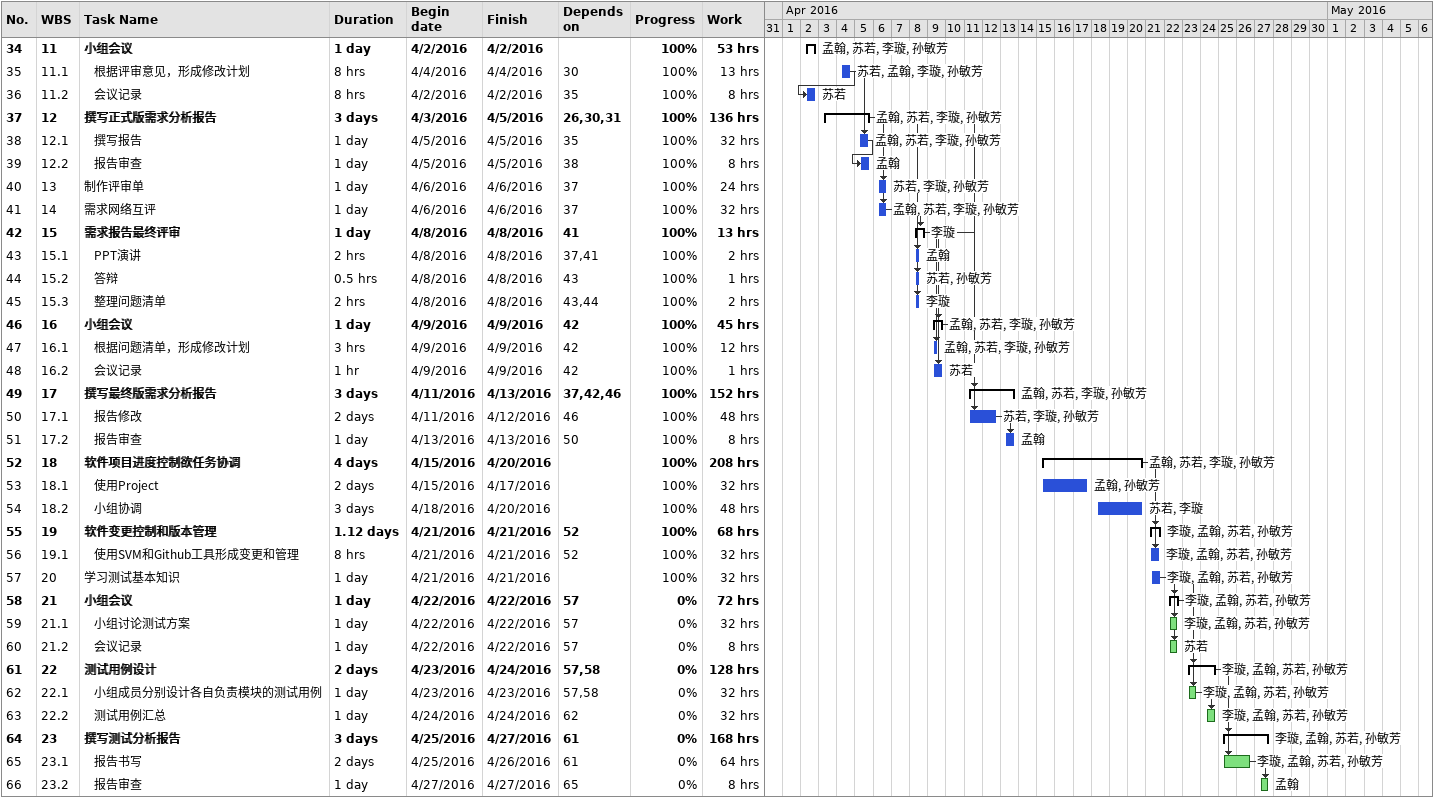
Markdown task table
| ID | WBS | Task | Duration | Start | Finish | Predecessors | Resources | % complete | Work (h) |
|---|---|---|---|---|---|---|---|---|---|
| 34 | 11 | **小组会议** | 1d | 2016-04-02 | 2016-04-02 |  | 孟翰, 苏若, 李璇, 孙敏芳 | 100 | 53 |
| 35 | 11.1 | 根据评审意见，形成修改计划 | 8h | 2016-04-04 | 2016-04-04 | 30 | 苏若, 孟翰, 李璇, 孙敏芳 | 100 | 13 |
| 36 | 11.2 | 会议记录 | 8h | 2016-04-02 | 2016-04-02 | 35 | 苏若 | 100 | 8 |
| 37 | 12 | **撰写正式版需求分析报告** | 3d | 2016-04-03 | 2016-04-05 | 26, 30, 31 | 孟翰, 苏若, 李璇, 孙敏芳 | 100 | 136 |
| 38 | 12.1 | 撰写报告 | 1d | 2016-04-05 | 2016-04-05 | 35 | 孟翰, 苏若, 李璇, 孙敏芳 | 100 | 32 |
| 39 | 12.2 | 报告审查 | 1d | 2016-04-05 | 2016-04-05 | 38 | 孟翰 | 100 | 8 |
| 40 | 13 | 制作评审单 | 1d | 2016-04-06 | 2016-04-06 | 37 | 苏若, 李璇, 孙敏芳 | 100 | 24 |
| 41 | 14 | 需求网络互评 | 1d | 2016-04-06 | 2016-04-06 | 37 | 孟翰, 苏若, 李璇, 孙敏芳 | 100 | 32 |
| 42 | 15 | **需求报告最终评审** | 1d | 2016-04-08 | 2016-04-08 | 41 | 李璇 | 100 | 13 |
| 43 | 15.1 | PPT演讲 | 2h | 2016-04-08 | 2016-04-08 | 37, 41 | 孟翰 | 100 | 2 |
| 44 | 15.2 | 答辩 | 0.5h | 2016-04-08 | 2016-04-08 | 43 | 苏若, 孙敏芳 | 100 | 1 |
| 45 | 15.3 | 整理问题清单 | 2h | 2016-04-08 | 2016-04-08 | 43, 44 | 李璇 | 100 | 2 |
| 46 | 16 | **小组会议** | 1d | 2016-04-09 | 2016-04-09 | 42 | 孟翰, 苏若, 李璇, 孙敏芳 | 100 | 45 |
| 47 | 16.1 | 根据问题清单，形成修改计划 | 3h | 2016-04-09 | 2016-04-09 | 42 | 孟翰, 苏若, 李璇, 孙敏芳 | 100 | 12 |
| 48 | 16.2 | 会议记录 | 1h | 2016-04-09 | 2016-04-09 | 42 | 苏若 | 100 | 1 |
| 49 | 17 | **撰写最终版需求分析报告** | 3d | 2016-04-11 | 2016-04-13 | 37, 42, 46 | 孟翰, 苏若, 李璇, 孙敏芳 | 100 | 152 |
| 50 | 17.1 | 报告修改 | 2d | 2016-04-11 | 2016-04-12 | 46 | 苏若, 李璇, 孙敏芳 | 100 | 48 |
| 51 | 17.2 | 报告审查 | 1d | 2016-04-13 | 2016-04-13 | 50 | 孟翰 | 100 | 8 |
| 52 | 18 | **软件项目进度控制欲任务协调** | 4d | 2016-04-15 | 2016-04-20 |  | 孟翰, 苏若, 李璇, 孙敏芳 | 100 | 208 |
| 53 | 18.1 | 使用Project | 2d | 2016-04-15 | 2016-04-17 |  | 孟翰, 孙敏芳 | 100 | 32 |
| 54 | 18.2 | 小组协调 | 3d | 2016-04-18 | 2016-04-20 |  | 苏若, 李璇 | 100 | 48 |
| 55 | 19 | **软件变更控制和版本管理** | 1.12d | 2016-04-21 | 2016-04-21 | 52 | 李璇, 孟翰, 苏若, 孙敏芳 | 100 | 68 |
| 56 | 19.1 | 使用SVM和Github工具形成变更和管理 | 8h | 2016-04-21 | 2016-04-21 | 52 | 李璇, 孟翰, 苏若, 孙敏芳 | 100 | 32 |
| 57 | 20 | 学习测试基本知识 | 1d | 2016-04-21 | 2016-04-21 |  | 李璇, 孟翰, 苏若, 孙敏芳 | 100 | 32 |
| 58 | 21 | **小组会议** | 1d | 2016-04-22 | 2016-04-22 | 57 | 李璇, 孟翰, 苏若, 孙敏芳 | 0 | 72 |
| 59 | 21.1 | 小组讨论测试方案 | 1d | 2016-04-22 | 2016-04-22 | 57 | 李璇, 孟翰, 苏若, 孙敏芳 | 0 | 32 |
| 60 | 21.2 | 会议记录 | 1d | 2016-04-22 | 2016-04-22 | 57 | 苏若 | 0 | 8 |
| 61 | 22 | **测试用例设计** | 2d | 2016-04-23 | 2016-04-24 | 57, 58 | 李璇, 孟翰, 苏若, 孙敏芳 | 0 | 128 |
| 62 | 22.1 | 小组成员分别设计各自负责模块的测试用例 | 1d | 2016-04-23 | 2016-04-23 | 57, 58 | 李璇, 孟翰, 苏若, 孙敏芳 | 0 | 32 |
| 63 | 22.2 | 测试用例汇总 | 1d | 2016-04-24 | 2016-04-24 | 62 | 李璇, 孟翰, 苏若, 孙敏芳 | 0 | 32 |
| 64 | 23 | **撰写测试分析报告** | 3d | 2016-04-25 | 2016-04-27 | 61 | 李璇, 孟翰, 苏若, 孙敏芳 | 0 | 168 |
| 65 | 23.1 | 报告书写 | 2d | 2016-04-25 | 2016-04-26 | 61 | 李璇, 孟翰, 苏若, 孙敏芳 | 0 | 64 |
| 66 | 23.2 | 报告审查 | 1d | 2016-04-27 | 2016-04-27 | 65 | 孟翰 | 0 | 8 |
